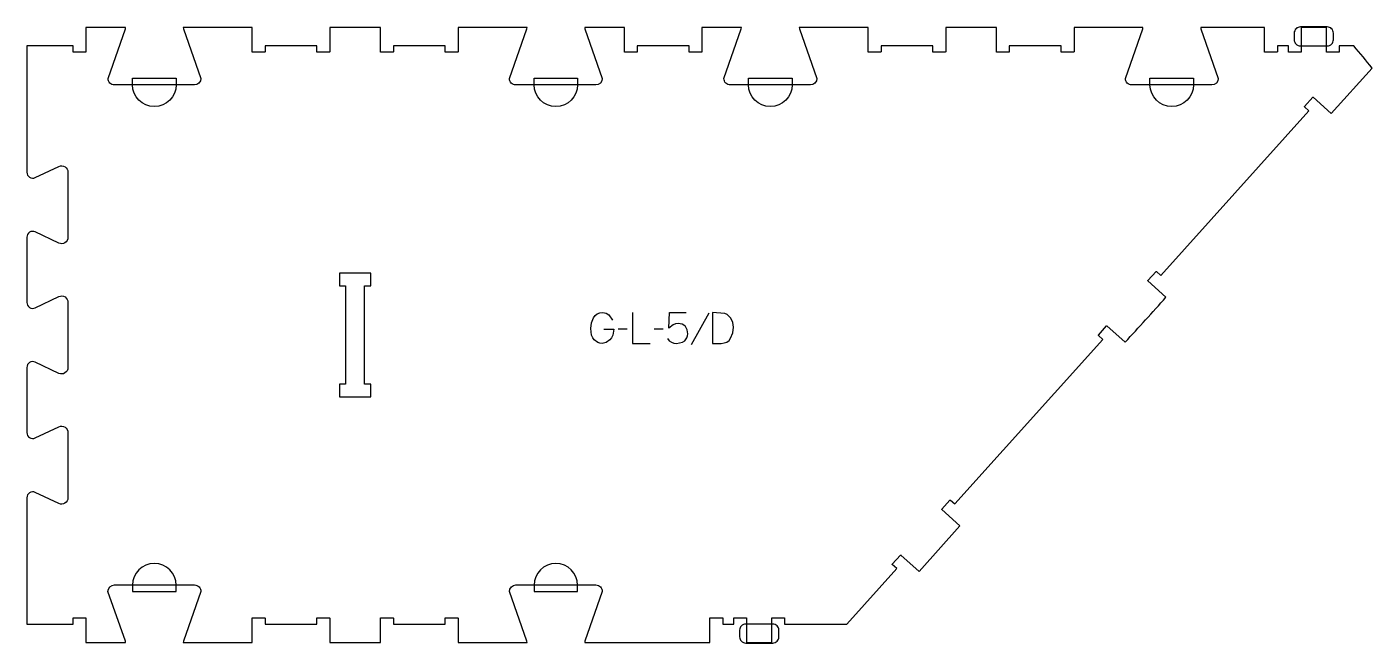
# Model space of a CAD drawing. Header units: millimetres. Extents: x -547 to 763, y -322 to 278.
import ezdxf

# ---------------------------------------------------------------- set-up
doc = ezdxf.new("R2010")
doc.units = ezdxf.units.MM
for name, color, linetype, true_color in [('1_ANYTOOL_1MMDEEP_LABELS_S', 2, 'Continuous', 0xffff00), ('3_ANYTOOL_CUTTHROUGH_INSID', 4, 'Continuous', 0x00ffff), ('4_ANYTOOL_CUTTHROUGH_OUTSI', 5, 'Continuous', 0x0000ff), ('5_ANYTOOL_HALF_MILL_9MM_IN', 3, 'Continuous', 0x00ff00)]:
    doc.layers.add(name, color=color, linetype=linetype, true_color=true_color)

msp = doc.modelspace()

# ---------------------------------------------------------------- linework, layer by layer
at = {"layer": '1_ANYTOOL_1MMDEEP_LABELS_S'}
for p, q in [((117.3, -0.4), (100.1, -31.2)), ((37.8, -16.1), (29, -16.2)), ((72.7, -16.1), (63.9, -16.2))]:
    msp.add_line(p, q, dxfattribs=at)
for points in [[(14.9, -16.2), (24.7, -16.2), (23.6, -22.1), (22.5, -24.5), (20.9, -26.4), (17.3, -29.1), (13.3, -30), (11.2, -29.8), (9.3, -29.1), (5.7, -26.5), (4.2, -24.5), (3.1, -22), (2.3, -15.5), (2.9, -10.1), (4.9, -5), (6.5, -2.8), (8.5, -1.2), (11, -0.3), (14, 0), (17.2, -0.5), (19.8, -2.2), (23.5, -7.4)], [(42.9, 0), (42.9, -30), (60, -30)], [(77, -25.2), (78.7, -27.3), (80.8, -28.8), (83.2, -29.7), (85.9, -30), (91.7, -28.9), (94, -27.3), (95.8, -24.6), (96.5, -22.7), (96.8, -20.8), (96.2, -16.8), (94.4, -13.6), (93, -12.3), (91.4, -11.4), (87.4, -10.7), (84.7, -11), (82.4, -11.8), (78.2, -15), (78.9, 0), (95.1, 0)]]:
    msp.add_lwpolyline(points, dxfattribs=at)
msp.add_lwpolyline([(120.8, 0), (120.8, -30), (129.3, -29.9), (132.3, -29.5), (134.9, -28.6), (137, -27), (138.5, -24.9), (140.5, -19.7), (141.2, -14.3), (140.5, -9.7), (138.7, -5.4), (135.1, -1.7), (133, -0.7)], close=True, dxfattribs=at)
at = {"layer": '3_ANYTOOL_CUTTHROUGH_INSID'}
msp.add_lwpolyline([(-212, 38.5), (-242.5, 38.5), (-242.5, 26), (-236.5, 26), (-236.5, -69.5), (-242.5, -69.5), (-242.5, -82), (-212, -82), (-212, -69.5), (-218, -69.5), (-218, 26), (-212, 26)], close=True, dxfattribs=at)
at = {"layer": '4_ANYTOOL_CUTTHROUGH_OUTSI'}
msp.add_lwpolyline([(596.4, 277.5), (596.6, 276.1), (613.5, 227.7), (613.1, 225.4), (611.7, 223.3), (609.6, 221.9), (607.3, 221.5), (529.3, 221.5, -0.419618), (523.1, 227.8), (540, 276.1), (540.2, 277.5), (473, 277.5), (473, 253.7, -0.414214), (472.7, 253.5), (460.7, 253.5, -0.414214), (460.5, 253.7), (460.5, 259.5), (410, 259.5), (410, 253.7, -0.414214), (409.7, 253.5), (397.7, 253.5, -0.414214), (397.5, 253.7), (397.5, 277.5), (348, 277.5), (348, 253.7, -0.414214), (347.7, 253.5), (335.7, 253.5, -0.414214), (335.5, 253.7), (335.5, 259.5), (285, 259.5), (285, 253.7, -0.414214), (284.7, 253.5), (272.7, 253.5, -0.414214), (272.5, 253.7), (272.5, 277.5), (205.3, 277.5), (205.5, 276.1), (222.4, 227.7), (222, 225.4), (220.6, 223.3), (218.5, 221.9), (216.2, 221.5), (138.2, 221.5, -0.419618), (132, 227.8), (148.9, 276.1), (149.1, 277.5), (110.5, 277.5), (110.5, 253.7, -0.414214), (110.2, 253.5), (98.2, 253.5, -0.414214), (98, 253.7), (98, 259.5), (47.5, 259.5), (47.5, 253.7, -0.414214), (47.2, 253.5), (35.2, 253.5, -0.414214), (35, 253.7), (35, 277.5), (-3.6, 277.5), (-3.4, 276.1), (13.5, 227.7), (13.1, 225.4), (11.7, 223.3), (9.6, 221.9), (7.3, 221.5), (-70.7, 221.5, -0.419618), (-76.9, 227.8), (-60, 276.1), (-59.8, 277.5), (-127, 277.5), (-127, 253.7, -0.414214), (-127.3, 253.5), (-139.3, 253.5, -0.414214), (-139.5, 253.7), (-139.5, 259.5), (-190, 259.5), (-190, 253.7, -0.414214), (-190.3, 253.5), (-202.3, 253.5, -0.414214), (-202.5, 253.7), (-202.5, 277.5), (-252, 277.5), (-252, 253.7, -0.414214), (-252.3, 253.5), (-264.3, 253.5, -0.414214), (-264.5, 253.7), (-264.5, 259.5), (-315, 259.5), (-315, 253.7, -0.414214), (-315.3, 253.5), (-327.3, 253.5, -0.414214), (-327.5, 253.7), (-327.5, 277.5), (-394.7, 277.5), (-394.5, 276.1), (-377.6, 227.7), (-378, 225.4), (-379.4, 223.3), (-381.5, 221.9), (-383.8, 221.5), (-461.8, 221.5, -0.419618), (-468, 227.8), (-451.1, 276.1), (-450.9, 277.5), (-489.5, 277.5), (-489.5, 253.7, -0.414214), (-489.8, 253.5), (-501.8, 253.5, -0.414214), (-502, 253.7), (-502, 259.5), (-547, 259.5), (-547, 136.6, 0.551268), (-538.8, 131.4), (-515.9, 142.3, -0.551268), (-507, 136.6), (-507, 73.2, -0.551268), (-515.9, 67.6), (-538.8, 78.5, 0.551268), (-547, 73.3), (-547, 9.9, 0.551268), (-538.8, 4.7), (-515.9, 15.6, -0.551268), (-507, 9.9), (-507, -53.5, -0.551268), (-515.9, -59.1), (-538.8, -48.2, 0.551268), (-547, -53.4), (-547, -116.8, 0.551268), (-538.8, -122), (-515.9, -111.1, -0.551268), (-507, -116.8), (-507, -180.2, -0.551268), (-515.9, -185.8), (-538.8, -174.9, 0.551268), (-547, -180.1), (-547, -303), (-502, -303), (-502, -297.3, -0.414214), (-501.8, -297), (-489.8, -297, -0.414214), (-489.5, -297.3), (-489.5, -321), (-450.9, -321), (-451.1, -319.6), (-468.1, -271.3), (-467.6, -269), (-466.2, -266.9), (-464.1, -265.5), (-461.8, -265), (-383.8, -265, -0.419618), (-377.6, -271.4), (-394.5, -319.6), (-394.7, -321), (-327.5, -321), (-327.5, -297.3, -0.414214), (-327.3, -297), (-315.3, -297, -0.414214), (-315, -297.3), (-315, -303), (-264.5, -303), (-264.5, -297.3, -0.414214), (-264.3, -297), (-252.3, -297, -0.414214), (-252, -297.3), (-252, -321), (-202.5, -321), (-202.5, -297.3, -0.414214), (-202.3, -297), (-190.3, -297, -0.414214), (-190, -297.3), (-190, -303), (-139.5, -303), (-139.5, -297.3, -0.414214), (-139.3, -297), (-127.3, -297, -0.414214), (-127, -297.3), (-127, -321), (-59.8, -321), (-60, -319.6), (-77, -271.3), (-76.5, -269), (-75.1, -266.9), (-73, -265.5), (-70.7, -265), (7.3, -265, -0.419618), (13.5, -271.4), (-3.4, -319.6), (-3.6, -321), (118.3, -321), (118.3, -297.3, -0.414214), (118.6, -297), (130.6, -297, -0.414214), (130.8, -297.3), (130.8, -303), (141.6, -303), (141.6, -297.3, -0.414215), (141.9, -297), (153.9, -297, -0.414212), (154.1, -297.3), (154.1, -321), (178.6, -321), (178.6, -297.3, -0.414215), (178.9, -297), (190.9, -297, -0.414214), (191.1, -297.3), (191.1, -303), (251.7, -303), (300.3, -249), (296, -245.2, -0.414214), (296, -244.8), (304.1, -235.9, -0.414214), (304.4, -235.9), (322.1, -251.8), (361.9, -207.5), (344.2, -191.7, -0.414214), (344.2, -191.3), (352.2, -182.4, -0.414214), (352.6, -182.4), (356.9, -186.2), (501.1, -26.1), (496.8, -22.2, -0.414214), (496.8, -21.9), (504.8, -12.9, -0.414214), (505.1, -12.9), (522.8, -28.8, 0.002847), (562.6, 14.9), (545, 30.8, -0.414214), (544.9, 31.1), (553, 40.1, -0.414214), (553.3, 40.1), (557.6, 36.2), (701.8, 196.4), (697.5, 200.2, -0.414214), (697.5, 200.6), (705.5, 209.5, -0.414214), (705.9, 209.5), (723.5, 193.6), (763.4, 237.9, 0.00567), (745.7, 259.5), (731.4, 259.5), (731.4, 253.7, -0.414215), (731.1, 253.5), (719.1, 253.5, -0.414212), (718.9, 253.7), (718.9, 277.5), (694.4, 277.5), (694.4, 253.7, -0.414215), (694.1, 253.5), (682.1, 253.5, -0.414214), (681.9, 253.7), (681.9, 259.5), (671.1, 259.5), (671.1, 253.7, -0.414214), (670.8, 253.5), (658.8, 253.5, -0.414212), (658.6, 253.7), (658.6, 277.5)], format="xyb", close=True, dxfattribs=at)
at = {"layer": '5_ANYTOOL_HALF_MILL_9MM_IN'}
for points in [[(693.5, 278, 0.414214), (687.5, 272), (687.5, 265.5, 0.414214), (693.5, 259.5), (719.7, 259.5, 0.414214), (725.7, 265.5), (725.7, 272, 0.414214), (719.7, 278)], [(-401.6, 221.7, -1), (-444.1, 221.7), (-444.1, 228), (-401.6, 228)], [(-10.5, 221.7, -1), (-53, 221.7), (-53, 228), (-10.5, 228)], [(198.4, 221.7, -1), (155.9, 221.7), (155.9, 228), (198.4, 228)], [(589.5, 221.7, -1), (547, 221.7), (547, 228), (589.5, 228)], [(-401.6, -265.3, 1), (-444.1, -265.3), (-444.1, -271.5), (-401.6, -271.5)], [(-10.5, -265.3, 1), (-53, -265.3), (-53, -271.5), (-10.5, -271.5)], [(153.2, -303, 0.414214), (147.2, -309), (147.2, -315.5, 0.414214), (153.2, -321.5), (179.5, -321.5, 0.414214), (185.5, -315.5), (185.5, -309, 0.414214), (179.5, -303)]]:
    msp.add_lwpolyline(points, format="xyb", close=True, dxfattribs=at)

doc.saveas('drawing.dxf')
